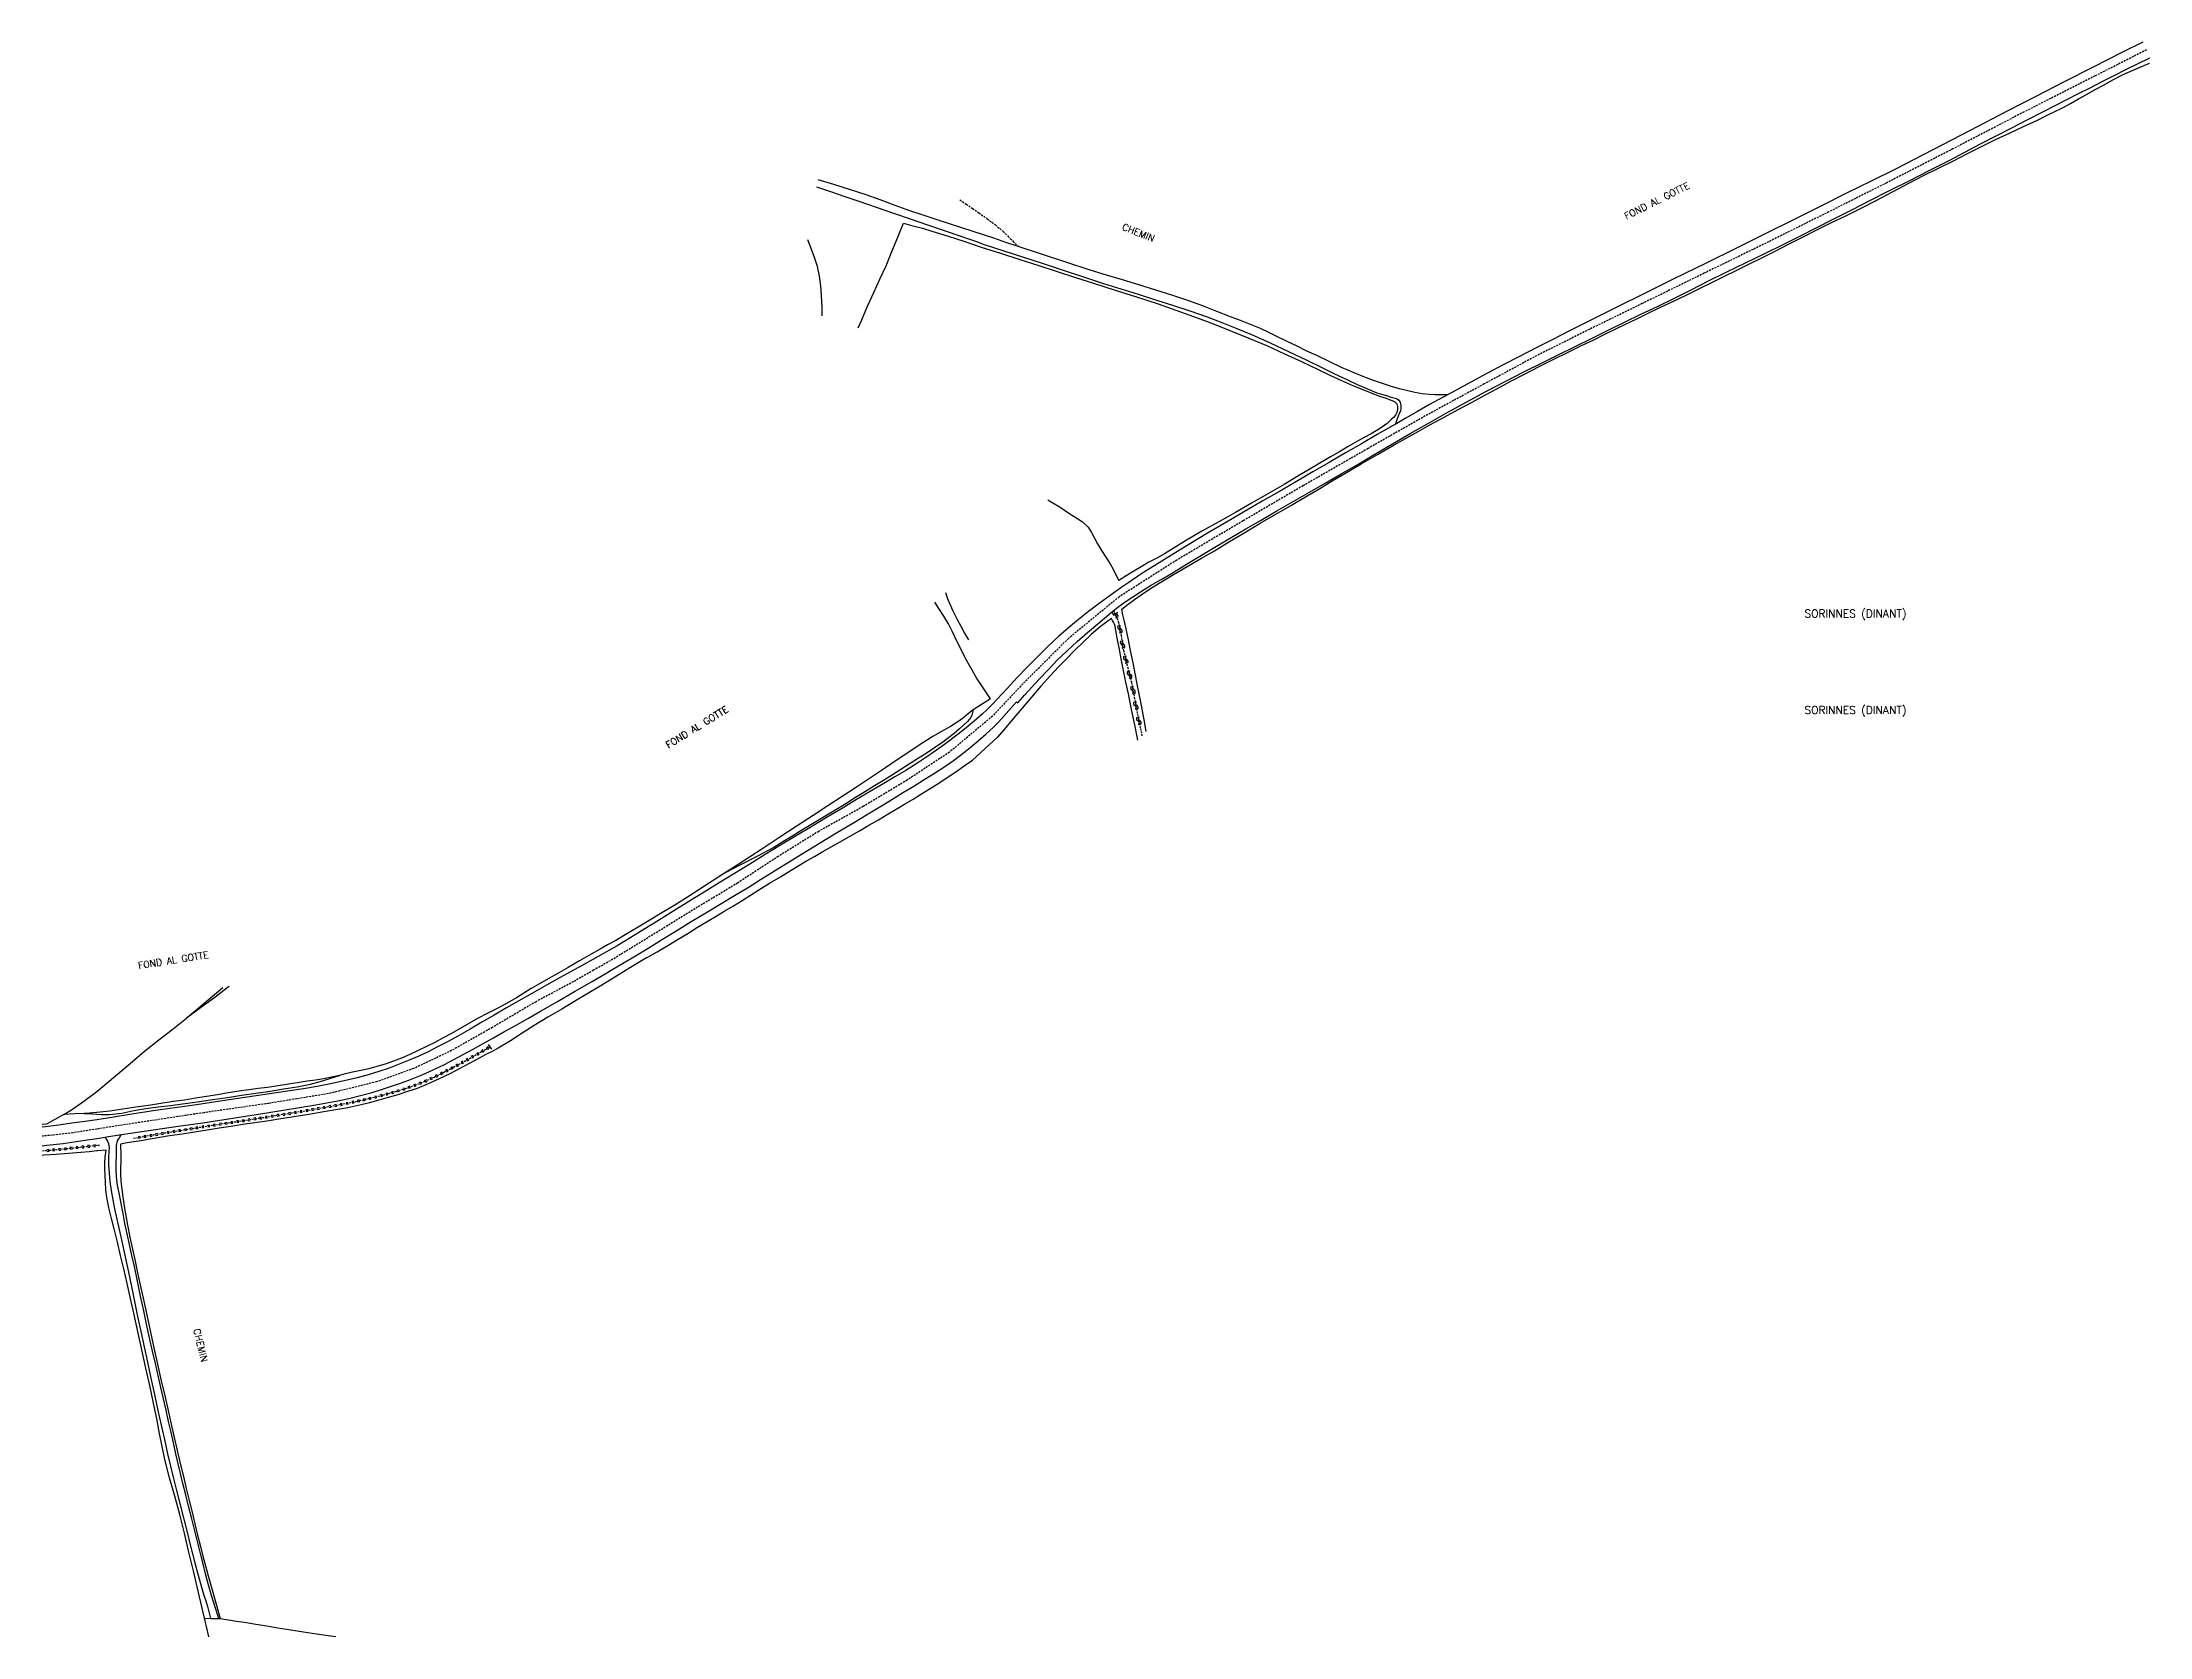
# Model space of a CAD drawing. Header units: millimetres. Extents: x 193000 to 194000, y 106000 to 107001.
# Drawn here: x 193000 to 193540, y 106000 to 106409 of the extents above; entities that cross this region are included whole.
import ezdxf
from ezdxf.enums import TextEntityAlignment as Align

# ---------------------------------------------------------------- set-up
doc = ezdxf.new("R2010")
doc.units = ezdxf.units.MM
doc.linetypes.add('DASHED', pattern=[0.75, 0.5, -0.25])
doc.layers.get('0').update_dxf_attribs({"linetype": 'CONTINUOUS'})
for name, color, linetype in [('W0001', 6, 'DASHED'), ('W0008', 7, 'CONTINUOUS'), ('W0070', 7, 'DASHED'), ('W0071', 7, 'CONTINUOUS'), ('W0120', 7, 'CONTINUOUS'), ('W0211', 2, 'CONTINUOUS'), ('W0214', 2, 'CONTINUOUS'), ('W0220', 5, 'DASHED'), ('W0330', 7, 'CONTINUOUS'), ('W0501', 5, 'DASHED'), ('W0980', 7, 'CONTINUOUS'), ('W0989', 7, 'CONTINUOUS')]:
    doc.layers.add(name, color=color, linetype=linetype)
doc.styles.get("Standard").update_dxf_attribs({"font": 'romans.shx', "width": 0.85})

# ---------------------------------------------------------------- blocks, each defined once
blk = doc.blocks.new('t220o')
at = {"color": 0, "linetype": 'Continuous'}
for p, q in [((-0.25, 0.25), (0.25, 0.25)), ((-0.25, -0.25), (0.25, -0.25))]:
    blk.add_line(p, q, dxfattribs=at)
blk = doc.blocks.new('t500o')
at = {"color": 0, "linetype": 'Continuous'}
for centre, start, end in [((-0.5, 0.625), 216.8699, 323.1301), ((0.5, -0.125), 36.8699, 143.1301), ((0.5, -0.625), 36.8699, 143.1301), ((-0.5, 0.125), 216.8699, 323.1301)]:
    blk.add_arc(centre, 0.625, start, end, dxfattribs=at)

msp = doc.modelspace()

# ---------------------------------------------------------------- linework, layer by layer
at = {"layer": 'W0001'}
for points in [[(193539.51, 106407.1), (193526.34, 106400.41), (193508.14, 106391.19), (193489.91, 106381.7), (193472.93, 106373.01), (193458.11, 106365.57), (193442.02, 106357.56), (193426.11, 106349.81), (193410.25, 106342.03), (193396.68, 106335.41), (193383.17, 106328.66), (193369.73, 106321.41), (193355.93, 106313.93), (193339.96, 106304.86), (193323.28, 106295.29), (193307.89, 106286.27), (193290.92, 106276.23), (193276.14, 106266.81), (193263.14, 106256.13), (193251.98, 106245.02), (193243.65, 106236.2), (193232.64, 106226.96), (193221.82, 106219.81), (193210.5, 106213), (193199.1, 106206.63), (193188.74, 106200.21), (193178.29, 106193.36), (193167.4, 106186.79), (193156.57, 106180.11), (193146.32, 106173.83), (193141.36, 106171)], [(193141.36, 106171), (193136.2, 106168.06), (193126.62, 106162.94), (193115.45, 106156.35), (193104.96, 106150.4), (193095.21, 106145.78), (193085.76, 106142.39), (193073.4, 106139.35), (193058.05, 106136.85), (193041.42, 106134.46), (193024.31, 106131.87), (193014, 106130.26)], [(193014, 106130.26), (193007.83, 106129.3), (193000, 106128.42)]]:
    msp.add_lwpolyline(points, dxfattribs=at)
at = {"layer": 'W0008'}
for points in [[(193538.62, 106409.1), (193538.62, 106409.1), (193533.41, 106406.49), (193525.73, 106402.61), (193518.42, 106398.88), (193511.12, 106395.12), (193503.83, 106391.36), (193494.29, 106386.4), (193484.76, 106381.43), (193475.19, 106376.54), (193468.92, 106373.41), (193462.64, 106370.32), (193456.36, 106367.22), (193449.05, 106363.55), (193441.74, 106359.88), (193434.42, 106356.23), (193426.49, 106352.32), (193418.55, 106348.42), (193410.62, 106344.51), (193404.28, 106341.35), (193397.95, 106338.17), (193391.62, 106335)], [(193245.23, 106234.64), (193249.8, 106239.85), (193250.14, 106239.62), (193251.97, 106241.66), (193253.79, 106243.69), (193255.64, 106245.7), (193257.98, 106248.17), (193260.36, 106250.61), (193262.8, 106252.98), (193265.36, 106255.35), (193267.98, 106257.65), (193270.64, 106259.91), (193272.35, 106261.33), (193274.07, 106262.74), (193275.83, 106264.11), (193277.71, 106265.49), (193279.64, 106266.82), (193281.58, 106268.11), (193284.21, 106269.73), (193286.89, 106271.27), (193289.55, 106272.82), (193293.41, 106275.15), (193297.27, 106277.49), (193301.13, 106279.82), (193304.88, 106282.03), (193308.64, 106284.23), (193312.4, 106286.42), (193316.56, 106288.83), (193320.73, 106291.24), (193324.9, 106293.65), (193328.99, 106296), (193333.08, 106298.34), (193337.17, 106300.69), (193341.7, 106303.38), (193346.22, 106306.07), (193350.77, 106308.73), (193355.58, 106311.47), (193360.4, 106314.17), (193365.25, 106316.83), (193370.17, 106319.46), (193375.11, 106322.04), (193380.08, 106324.58), (193384.39, 106326.74), (193388.72, 106328.87), (193393.05, 106331), (193397.27, 106333.1), (193401.5, 106335.2), (193405.73, 106337.28), (193409.92, 106339.31), (193414.12, 106341.32), (193418.31, 106343.35), (193422.79, 106345.58), (193427.25, 106347.83), (193431.73, 106350.06), (193436.68, 106352.47), (193441.64, 106354.86), (193446.59, 106357.28), (193450.8, 106359.39), (193455, 106361.53), (193459.2, 106363.67), (193463.97, 106366.1), (193468.73, 106368.52), (193473.49, 106370.94), (193478.65, 106373.55), (193483.82, 106376.15), (193488.96, 106378.77), (193492.98, 106380.86), (193497, 106382.97), (193501.02, 106385.07), (193505.04, 106387.15), (193509.07, 106389.21), (193513.1, 106391.27), (193516.11, 106392.81), (193519.12, 106394.34), (193522.13, 106395.88), (193525.22, 106397.47), (193528.3, 106399.06), (193531.39, 106400.64), (193534.2, 106402.06), (193537.02, 106403.46), (193540.39, 106405.1), (193540.39, 106405.1), (193540.39, 106405.1)], [(193391.62, 106335), (193387.32, 106332.84), (193383.02, 106330.68), (193378.74, 106328.49), (193374.57, 106326.29), (193370.41, 106324.06), (193366.26, 106321.83), (193362.73, 106319.94), (193360.29, 106318.62), (193359.21, 106318.05), (193355.71, 106316.12), (193352.59, 106314.35), (193349.48, 106312.55), (193346.86, 106311.03), (193346.37, 106310.75), (193342.3, 106308.41), (193338.24, 106306.07), (193334.17, 106303.72), (193329.97, 106301.29), (193325.77, 106298.85), (193321.58, 106296.4), (193317.21, 106293.85), (193312.84, 106291.3), (193308.48, 106288.75)], [(193308.48, 106288.75), (193303.65, 106285.92), (193298.82, 106283.09), (193294.01, 106280.22), (193290.2, 106277.9), (193286.4, 106275.56), (193282.64, 106273.17), (193280.61, 106271.85), (193278.59, 106270.51), (193276.59, 106269.15), (193273.79, 106267.16), (193271.03, 106265.12), (193268.31, 106263.02), (193265.72, 106260.96), (193263.17, 106258.86), (193260.68, 106256.69), (193257.93, 106254.14), (193255.26, 106251.51), (193252.62, 106248.84), (193250, 106246.09), (193247.42, 106243.3), (193244.83, 106240.51)], [(193244.83, 106240.51), (193243.57, 106239.22), (193242.3, 106237.93), (193241, 106236.67), (193239, 106234.91), (193236.93, 106233.22), (193234.83, 106231.57), (193231.38, 106228.96), (193227.85, 106226.46), (193224.26, 106224.05), (193221.46, 106222.29), (193218.62, 106220.59), (193215.77, 106218.9), (193212.3, 106216.82), (193208.81, 106214.77), (193205.33, 106212.71), (193201.31, 106210.31), (193197.3, 106207.91), (193193.3, 106205.5), (193189.34, 106203.09), (193185.39, 106200.67), (193181.45, 106198.25), (193177.53, 106195.84), (193173.62, 106193.43), (193169.7, 106191.02), (193165.82, 106188.62), (193161.94, 106186.21), (193158.05, 106183.81), (193154.51, 106181.62), (193150.97, 106179.44), (193147.4, 106177.29), (193142.57, 106174.53), (193137.7, 106171.84), (193136.2, 106171)], [(193145.89, 106171), (193147.8, 106172.12), (193151.26, 106174.18), (193153.86, 106175.77), (193156.45, 106177.36), (193159.04, 106178.96), (193162.74, 106181.22), (193166.44, 106183.47), (193170.15, 106185.72), (193173.85, 106187.96), (193177.55, 106190.2), (193181.24, 106192.44), (193184.17, 106194.26), (193187.09, 106196.09), (193190.02, 106197.91), (193194.65, 106200.75), (193199.28, 106203.58), (193203.93, 106206.4), (193207.83, 106208.76), (193211.74, 106211.12), (193215.65, 106213.47), (193218.25, 106215.07), (193220.86, 106216.67), (193223.46, 106218.27), (193226.13, 106219.9), (193228.79, 106221.55), (193231.4, 106223.27), (193233.62, 106224.84), (193235.79, 106226.47), (193237.92, 106228.16), (193239.95, 106229.83), (193241.94, 106231.56), (193243.88, 106233.34), (193244.33, 106233.77), (193244.78, 106234.21), (193245.23, 106234.64)], [(193136.2, 106171), (193132.84, 106169.14), (193129.3, 106167.16), (193125.76, 106165.17), (193122.23, 106163.17), (193119.07, 106161.34), (193115.92, 106159.49), (193112.76, 106157.65), (193109.78, 106155.93), (193106.79, 106154.22), (193103.77, 106152.57), (193101.39, 106151.32), (193098.99, 106150.12), (193096.57, 106148.98), (193094.07, 106147.9), (193091.54, 106146.88), (193088.98, 106145.93), (193086.28, 106145.03), (193083.55, 106144.21), (193080.8, 106143.45), (193077.4, 106142.6), (193073.97, 106141.84), (193070.53, 106141.16), (193067.04, 106140.58), (193063.53, 106140.09), (193060.02, 106139.6)], [(193070.13, 106136.47), (193072.98, 106136.99), (193075.84, 106137.52), (193078.67, 106138.12), (193081.64, 106138.86), (193084.59, 106139.68), (193087.51, 106140.57), (193089.85, 106141.33), (193092.17, 106142.14), (193094.47, 106143), (193097.39, 106144.2), (193100.28, 106145.5), (193103.13, 106146.86), (193105.56, 106148.1), (193107.96, 106149.39), (193110.35, 106150.7), (193113.03, 106152.18), (193115.7, 106153.67), (193118.37, 106155.17), (193121.52, 106156.94), (193124.67, 106158.71), (193127.81, 106160.49), (193132.17, 106162.99), (193136.51, 106165.52), (193140.86, 106168.05), (193144.33, 106170.08), (193145.89, 106171)], [(193060.02, 106139.6), (193054.85, 106138.8), (193049.68, 106138), (193044.51, 106137.22), (193039.57, 106136.52), (193034.62, 106135.83), (193029.68, 106135.12), (193023.47, 106134.15), (193017.26, 106133.15), (193014, 106132.66)], [(193014, 106127.87), (193016.12, 106128.2), (193016.49, 106128.26), (193020.37, 106128.87), (193022.05, 106129.13), (193028.44, 106130.06), (193034.83, 106130.97), (193041.22, 106131.9), (193046.68, 106132.73), (193052.14, 106133.57), (193057.6, 106134.43), (193061.78, 106135.1), (193065.95, 106135.78), (193070.13, 106136.47)], [(193014, 106132.66), (193011.05, 106132.21), (193007.65, 106131.74), (193004.25, 106131.29), (193000.85, 106130.87), (193000, 106130.77)], [(193000, 106125.98), (193001.2, 106126.1), (193005.36, 106126.59), (193010.93, 106127.38), (193014, 106127.87)]]:
    msp.add_lwpolyline(points, dxfattribs=at)
at = {"layer": 'W0070'}
msp.add_lwpolyline([(193235.3, 106368.67), (193236.93, 106367.56), (193238.56, 106366.45), (193240.18, 106365.31), (193242.3, 106363.78), (193244.39, 106362.21), (193246.39, 106360.53), (193247.7, 106359.27), (193248.98, 106357.97), (193250.25, 106356.67)], dxfattribs=at)
at = {"layer": 'W0071'}
for points in [[(193198.52, 106372.01), (193202.16, 106370.77), (193205.79, 106369.53), (193209.42, 106368.29), (193213.87, 106366.77), (193218.32, 106365.25), (193222.77, 106363.72), (193227.03, 106362.25), (193231.29, 106360.78), (193235.55, 106359.3), (193237.54, 106358.61), (193239.53, 106357.91), (193241.52, 106357.21)], [(193241.39, 106359.67), (193238.47, 106360.6), (193235.55, 106361.53), (193232.63, 106362.47), (193229.25, 106363.57), (193225.87, 106364.69), (193222.5, 106365.83), (193218.67, 106367.21), (193214.86, 106368.62), (193211.03, 106369.99), (193207.03, 106371.29), (193203.01, 106372.54), (193198.99, 106373.79)], [(193360.29, 106318.62), (193358.73, 106318.62), (193357.18, 106318.62), (193355.63, 106318.69), (193353.78, 106318.91), (193351.94, 106319.24), (193350.11, 106319.63), (193348.04, 106320.15), (193345.98, 106320.75), (193343.93, 106321.4), (193341.38, 106322.27), (193338.85, 106323.22), (193336.35, 106324.22), (193333.13, 106325.63), (193329.96, 106327.15), (193326.79, 106328.67), (193324.26, 106329.86), (193321.74, 106331.06), (193319.22, 106332.27), (193316.93, 106333.4), (193314.66, 106334.54), (193312.35, 106335.62), (193309.81, 106336.68), (193307.23, 106337.68), (193304.65, 106338.66), (193301.2, 106340.03), (193297.73, 106341.38), (193294.25, 106342.66), (193289.9, 106344.12), (193285.52, 106345.49), (193281.14, 106346.84), (193277.01, 106348.1), (193272.87, 106349.34), (193268.74, 106350.61), (193262.47, 106352.61), (193256.22, 106354.67), (193249.98, 106356.76), (193247.11, 106357.73), (193244.25, 106358.7), (193241.39, 106359.67)], [(193241.52, 106357.21), (193246.56, 106355.58), (193251.6, 106353.95), (193256.64, 106352.31), (193261.8, 106350.61), (193266.96, 106348.9), (193272.12, 106347.21), (193276.55, 106345.82), (193280.98, 106344.43), (193285.41, 106343.03), (193289.84, 106341.59), (193294.27, 106340.13), (193298.66, 106338.59), (193302.49, 106337.16), (193306.29, 106335.66), (193310.06, 106334.1), (193314.83, 106331.98), (193319.56, 106329.76), (193324.27, 106327.5), (193327.74, 106325.8), (193331.2, 106324.1), (193334.69, 106322.43), (193337.17, 106321.31), (193339.66, 106320.22), (193342.16, 106319.12), (193343.4, 106318.76), (193344.64, 106318.41), (193345.88, 106318.02), (193346.55, 106317.84), (193347.22, 106317.66), (193347.75, 106317.35), (193348.14, 106316.72), (193348.33, 106315.91), (193348.37, 106315.11), (193348.23, 106314.45), (193347.96, 106313.79), (193347.69, 106313.14), (193347.42, 106312.43), (193347.14, 106311.73), (193346.86, 106311.03)], [(193016.12, 106128.2), (193016.45, 106127.67), (193016.77, 106127.14), (193017.02, 106126.59), (193017.17, 106125.49), (193017.08, 106124.33), (193017, 106123.16), (193017.05, 106121.05), (193017.14, 106118.95), (193017.33, 106116.85), (193017.66, 106114.49), (193018.09, 106112.14), (193018.56, 106109.8), (193019.13, 106107.15), (193019.75, 106104.51), (193020.36, 106101.86), (193021.06, 106098.7), (193021.74, 106095.53), (193022.42, 106092.37), (193023.1, 106088.99), (193023.77, 106085.6), (193024.45, 106082.22), (193025.29, 106078.31), (193026.16, 106074.41), (193027.01, 106070.5), (193027.9, 106066.35), (193028.78, 106062.2), (193029.67, 106058.05), (193030.49, 106054.35), (193031.33, 106050.65), (193032.18, 106046.96), (193032.92, 106043.81), (193033.68, 106040.66), (193034.45, 106037.52), (193035.37, 106033.86), (193036.32, 106030.2), (193037.25, 106026.54), (193037.9, 106023.91), (193038.55, 106021.27), (193039.2, 106018.63), (193039.81, 106016.46), (193040.42, 106014.29), (193041.05, 106012.13), (193041.49, 106010.68), (193041.93, 106009.23), (193042.36, 106007.77), (193042.62, 106006.77), (193042.88, 106005.76), (193043.13, 106004.75)], [(193045.26, 106004.69), (193044.35, 106007.66), (193043.43, 106010.63), (193042.57, 106013.62), (193041.9, 106016.19), (193041.27, 106018.77), (193040.63, 106021.35), (193039.86, 106024.43), (193039.08, 106027.52), (193038.3, 106030.6), (193037.55, 106033.51), (193036.81, 106036.42), (193036.08, 106039.34), (193035.47, 106041.88), (193034.88, 106044.43), (193034.29, 106046.98), (193033.67, 106049.74), (193033.05, 106052.51), (193032.43, 106055.28), (193031.78, 106058.16), (193031.12, 106061.05), (193030.46, 106063.93), (193029.74, 106067.05), (193029.02, 106070.16), (193028.31, 106073.27), (193027.54, 106076.73), (193026.79, 106080.18), (193026.04, 106083.64), (193025.24, 106087.43), (193024.45, 106091.23), (193023.64, 106095.02), (193023.01, 106097.82), (193022.37, 106100.62), (193021.76, 106103.43), (193021.24, 106106.02), (193020.74, 106108.61), (193020.26, 106111.21), (193019.8, 106113.51), (193019.36, 106115.82), (193019.06, 106118.14), (193018.98, 106119.88), (193018.99, 106121.63), (193019.05, 106123.38), (193019.03, 106124.7), (193019.04, 106126.01), (193019.32, 106127.23), (193019.62, 106127.79), (193019.99, 106128.33), (193020.37, 106128.87)]]:
    msp.add_lwpolyline(points, dxfattribs=at)
at = {"layer": 'W0120'}
for points in [[(193274.56, 106262.13), (193275.03, 106262.43), (193275.8, 106262.9)], [(193114.38, 106152), (193115.25, 106150.72)]]:
    msp.add_lwpolyline(points, dxfattribs=at)
at = {"layer": 'W0211'}
for points in [[(193231.59, 106267.92), (193231.67, 106267.63), (193232.25, 106266.13), (193232.54, 106265.38), (193233.52, 106263.17), (193234.58, 106260.99), (193235.51, 106259.24), (193236.49, 106257.52), (193237.48, 106255.79)], [(193238.7, 106237.81), (193237.49, 106236.84), (193236.29, 106235.87), (193235.05, 106234.94), (193232.87, 106233.53), (193230.61, 106232.25), (193228.36, 106230.93), (193225.39, 106229.05), (193222.45, 106227.12), (193219.51, 106225.18), (193215.95, 106222.79), (193212.39, 106220.39), (193208.83, 106218), (193205.13, 106215.57), (193201.42, 106213.15), (193197.71, 106210.74), (193193.31, 106207.86), (193188.92, 106204.98), (193184.53, 106202.11), (193181.35, 106200.05), (193178.16, 106197.99), (193174.98, 106195.94)], [(193154.92, 106174.17), (193157.65, 106175.75), (193160.38, 106177.34), (193163.09, 106178.95), (193165.58, 106180.47), (193168.05, 106182.02), (193170.53, 106183.55), (193172.77, 106184.89), (193175.03, 106186.21), (193177.27, 106187.56), (193179.44, 106188.91), (193181.59, 106190.29), (193183.75, 106191.65), (193186.52, 106193.33), (193189.3, 106194.99), (193192.08, 106196.65), (193194.04, 106197.84), (193196.01, 106199.04), (193197.99, 106200.21), (193200.14, 106201.44), (193202.31, 106202.64), (193204.47, 106203.85), (193207.02, 106205.32), (193209.57, 106206.81), (193212.11, 106208.3), (193214.4, 106209.63), (193216.68, 106210.97), (193218.96, 106212.32), (193221.13, 106213.62), (193223.3, 106214.93), (193225.46, 106216.25), (193227.67, 106217.63), (193229.88, 106219.02), (193232.07, 106220.45), (193234.23, 106221.91), (193236.37, 106223.41), (193238.51, 106224.91)], [(193014, 106134.08), (193015.12, 106134.02), (193017.3, 106134.01), (193020.41, 106134.38), (193023.5, 106134.99), (193026.6, 106135.57), (193029.73, 106135.98), (193032.87, 106136.35), (193036.01, 106136.74), (193039.83, 106137.27), (193043.66, 106137.84), (193047.48, 106138.4), (193051.15, 106138.94), (193054.81, 106139.47), (193058.48, 106140.03), (193061.92, 106140.56), (193065.37, 106141.11), (193068.77, 106141.81), (193071.27, 106142.5), (193073.75, 106143.26), (193076.22, 106144.03)], [(193010.76, 106134.27), (193012.94, 106134.14), (193014, 106134.08)]]:
    msp.add_lwpolyline(points, dxfattribs=at)
at = {"layer": 'W0214'}
msp.add_lwpolyline([(193238.7, 106237.81), (193238.51, 106237.15), (193238.32, 106236.48), (193238.07, 106235.86), (193237.27, 106234.78), (193236.24, 106233.84), (193235.18, 106232.94), (193233.8, 106231.74), (193232.37, 106230.61), (193230.91, 106229.51), (193228.8, 106228.04), (193226.64, 106226.63), (193224.46, 106225.24), (193222.32, 106223.85), (193220.17, 106222.48), (193218.02, 106221.12), (193215.71, 106219.71), (193213.4, 106218.3), (193211.09, 106216.89), (193208.55, 106215.31), (193206.03, 106213.73), (193203.49, 106212.16), (193200.52, 106210.34), (193197.54, 106208.54), (193194.56, 106206.74), (193192.24, 106205.33), (193189.92, 106203.91), (193187.57, 106202.53), (193183.41, 106200.26), (193179.2, 106198.1), (193174.98, 106195.94)], dxfattribs=at)
at = {"layer": 'W0220'}
for points in [[(193023.45, 106127.93), (193026.05, 106128.37), (193028.64, 106128.82), (193031.24, 106129.26), (193035.39, 106129.94), (193039.54, 106130.6), (193043.69, 106131.24), (193047.67, 106131.86), (193051.65, 106132.46), (193055.63, 106133.08), (193059.8, 106133.74), (193063.96, 106134.4), (193068.12, 106135.1), (193072.29, 106135.81), (193076.44, 106136.55), (193080.58, 106137.38), (193083.98, 106138.15), (193087.36, 106138.98), (193090.71, 106139.93), (193093.16, 106140.7), (193095.59, 106141.54), (193097.99, 106142.47), (193100.52, 106143.62), (193102.99, 106144.88), (193105.46, 106146.17), (193107.52, 106147.26), (193109.56, 106148.38), (193111.6, 106149.53), (193112.66, 106150.15), (193113.72, 106150.77), (193114.78, 106151.4)], [(193014, 106126.01), (193011.77, 106125.77), (193008.88, 106125.45), (193005.97, 106125.15), (193002.04, 106124.78), (193000, 106124.6)], [(193014.67, 106126.09), (193014, 106126.01)]]:
    msp.add_lwpolyline(points, dxfattribs=at)
at = {"layer": 'W0330'}
for points in [[(193283.1, 106232.23), (193282.54, 106235.23), (193281.59, 106240.3), (193280.96, 106243.5), (193280.33, 106246.69), (193279.7, 106249.87), (193279.06, 106253.04), (193278.41, 106256.21), (193277.74, 106259.37), (193277.42, 106260.79), (193277.11, 106262.21), (193276.79, 106263.62), (193278.43, 106264.88), (193280.07, 106266.13), (193281.74, 106267.35), (193284.45, 106269.15), (193287.23, 106270.85), (193290.03, 106272.53), (193293.53, 106274.59), (193297.05, 106276.6), (193300.56, 106278.63), (193304.46, 106280.96), (193308.35, 106283.32), (193312.25, 106285.66), (193316.29, 106288.01), (193320.33, 106290.35), (193324.37, 106292.71), (193327.57, 106294.61), (193330.76, 106296.53), (193333.96, 106298.43), (193338.18, 106300.9), (193342.41, 106303.34), (193346.65, 106305.77), (193349.7, 106307.51), (193352.76, 106309.24), (193355.83, 106310.95), (193359.44, 106312.9), (193363.06, 106314.82), (193366.68, 106316.76), (193369.91, 106318.51), (193373.14, 106320.28), (193376.38, 106322.02), (193380.1, 106323.96), (193383.83, 106325.86), (193387.58, 106327.74), (193391.05, 106329.45), (193394.53, 106331.15), (193398.01, 106332.85), (193400.67, 106334.15), (193403.33, 106335.45), (193405.99, 106336.75), (193408.86, 106338.15), (193411.74, 106339.55), (193414.62, 106340.95), (193418.06, 106342.59), (193421.49, 106344.21), (193424.92, 106345.86), (193428.12, 106347.43), (193431.31, 106349.02), (193434.51, 106350.61), (193437.78, 106352.24), (193441.06, 106353.87), (193444.34, 106355.51), (193447.94, 106357.34), (193451.53, 106359.19), (193455.14, 106361.02), (193458.77, 106362.79), (193462.42, 106364.55), (193466.05, 106366.34), (193470.24, 106368.51), (193474.41, 106370.73), (193478.6, 106372.92), (193482.39, 106374.85), (193486.2, 106376.76), (193490.01, 106378.67), (193493.61, 106380.49), (193497.22, 106382.3), (193500.85, 106384.08), (193504.41, 106385.77), (193507.99, 106387.44), (193511.56, 106389.12), (193513.71, 106390.15), (193515.86, 106391.18), (193517.99, 106392.26), (193520.05, 106393.38), (193522.1, 106394.55), (193524.14, 106395.7), (193526.4, 106396.94), (193528.66, 106398.17), (193530.93, 106399.39), (193533.72, 106400.91), (193540.32, 106403.73), (193540.32, 106403.73), (193540.32, 106403.73), (193540.32, 106403.73)], [(193209.25, 106335.77), (193210.14, 106337.88), (193211.65, 106341.4), (193213.21, 106344.85), (193214.8, 106348.29), (193216.36, 106351.74), (193217.89, 106355.38), (193219.38, 106359.03), (193220.87, 106362.69), (193223.27, 106362.01), (193225.67, 106361.33), (193228.07, 106360.63), (193232.31, 106359.3), (193236.53, 106357.91), (193240.75, 106356.52)], [(193199.99, 106338.86), (193199.99, 106340.99), (193199.83, 106344.02), (193199.61, 106346.56), (193199.28, 106349.09), (193198.77, 106351.57), (193198.05, 106353.87), (193197.17, 106356.14), (193196.29, 106358.4)], [(193240.75, 106356.52), (193245.69, 106354.95), (193250.63, 106353.37), (193255.57, 106351.78), (193260.23, 106350.27), (193264.9, 106348.75), (193269.56, 106347.24), (193275.09, 106345.49), (193280.61, 106343.76), (193286.12, 106341.95), (193290.65, 106340.37), (193295.17, 106338.74), (193299.67, 106337.05), (193304.53, 106335.16), (193309.36, 106333.19), (193314.16, 106331.15), (193318.52, 106329.17), (193322.85, 106327.13), (193327.18, 106325.09), (193330.18, 106323.69), (193333.18, 106322.3), (193336.18, 106320.91), (193342.85, 106318.26), (193343.71, 106318.01), (193344.56, 106317.76), (193345.39, 106317.45), (193346.12, 106317.15), (193346.83, 106316.8), (193347.33, 106316.33), (193347.52, 106315.65), (193347.5, 106314.85), (193347.33, 106314.1), (193346.97, 106313.44), (193346.45, 106312.84), (193345.89, 106312.27), (193344.84, 106311.3), (193343.68, 106310.44), (193342.48, 106309.63), (193340.76, 106308.6), (193338.98, 106307.67), (193337.2, 106306.72), (193334.89, 106305.39), (193332.6, 106304.03), (193330.31, 106302.67), (193326.34, 106300.32), (193322.37, 106297.98), (193318.4, 106295.64), (193314.25, 106293.23), (193310.1, 106290.82), (193305.95, 106288.43), (193301.66, 106286.02), (193297.37, 106283.62), (193293.11, 106281.15), (193291.33, 106280.06), (193289.55, 106278.96), (193287.75, 106277.87), (193285.76, 106276.75), (193283.76, 106275.65), (193281.77, 106274.52), (193279.86, 106273.36), (193277.96, 106272.18), (193276.06, 106270.99)], [(193257.81, 106291.69), (193258.67, 106291.21), (193260.99, 106289.76), (193263.27, 106288.23), (193265, 106287.13), (193266.71, 106286), (193268.19, 106284.65), (193269.08, 106283.33), (193269.81, 106281.87), (193270.57, 106280.43), (193271.64, 106278.71), (193272.75, 106277.01), (193273.8, 106275.28), (193274.57, 106273.86), (193275.32, 106272.43), (193276.06, 106270.99)], [(193243.16, 106240.62), (193241.95, 106242.41), (193240.73, 106244.2), (193239.57, 106246.02), (193238.08, 106248.56), (193236.69, 106251.15), (193235.34, 106253.77), (193234.36, 106255.79), (193233.4, 106257.84), (193232.39, 106259.84), (193231.19, 106261.85), (193229.93, 106263.83), (193228.91, 106265.45)], [(193280.93, 106230.01), (193280.13, 106233.95), (193279.3, 106237.92), (193278.49, 106241.89), (193277.88, 106244.91), (193277.27, 106247.92), (193276.67, 106250.93), (193276.2, 106253.33), (193275.74, 106255.73), (193275.27, 106258.13), (193275.17, 106258.69), (193275.07, 106259.24), (193274.92, 106259.77), (193274.69, 106260.28), (193274.42, 106260.77), (193274.14, 106261.26), (193273.22, 106260.59), (193272.3, 106259.91), (193271.39, 106259.22), (193269.08, 106257.25), (193266.88, 106255.16), (193264.71, 106253.02), (193262.61, 106250.93), (193260.55, 106248.81), (193258.53, 106246.65), (193256.06, 106243.88), (193253.64, 106241.07), (193251.25, 106238.24), (193249.15, 106235.76), (193247.06, 106233.26), (193244.98, 106230.77)], [(193243.16, 106240.62), (193238.7, 106237.81)], [(193244.98, 106230.77), (193238.51, 106224.91)], [(193174.98, 106195.94), (193171.81, 106193.85), (193168.64, 106191.77), (193165.44, 106189.72), (193162.18, 106187.7), (193158.9, 106185.72), (193155.61, 106183.75), (193152.77, 106182.04), (193149.93, 106180.33), (193147.07, 106178.66), (193144.97, 106177.49), (193142.86, 106176.34), (193140.77, 106175.17), (193137.81, 106173.46), (193134.87, 106171.72), (193133.63, 106171)], [(193133.63, 106171), (193131.91, 106170), (193129.73, 106168.77), (193127.54, 106167.55), (193125.37, 106166.3), (193123.47, 106165.14), (193121.58, 106163.95), (193119.67, 106162.81), (193117.01, 106161.37), (193114.3, 106160.01), (193111.61, 106158.61), (193109.4, 106157.35), (193107.2, 106156.06), (193104.98, 106154.8), (193102.84, 106153.64), (193100.69, 106152.5), (193098.52, 106151.41), (193096.42, 106150.38), (193094.3, 106149.38), (193092.14, 106148.46), (193090.07, 106147.67), (193087.96, 106146.95), (193085.83, 106146.3), (193083.76, 106145.76), (193081.67, 106145.29), (193079.58, 106144.82), (193077.11, 106144.24), (193076.22, 106144.03), (193074.64, 106143.67), (193072.15, 106143.16), (193070.07, 106142.83), (193067.97, 106142.54), (193065.88, 106142.25), (193063.18, 106141.82), (193060.49, 106141.38), (193057.8, 106140.96), (193055.38, 106140.63), (193052.95, 106140.33), (193050.54, 106139.99), (193047.73, 106139.54), (193044.94, 106139.05), (193042.14, 106138.58), (193039.3, 106138.15), (193036.46, 106137.72), (193033.62, 106137.3), (193030.42, 106136.82), (193027.23, 106136.35), (193024.03, 106135.88), (193020.68, 106135.38), (193017.32, 106134.89), (193014, 106134.5)], [(193149.75, 106171), (193149.09, 106170.59), (193146.17, 106168.81), (193143.04, 106166.91), (193139.9, 106165.03), (193136.76, 106163.14), (193133.23, 106161.03), (193129.69, 106158.93), (193126.17, 106156.8), (193123.1, 106154.86), (193120.04, 106152.9), (193116.92, 106151.04), (193115.36, 106150.19), (193113.79, 106149.37), (193112.21, 106148.55), (193109.65, 106147.17), (193107.08, 106145.79), (193104.49, 106144.46), (193101.75, 106143.14), (193098.97, 106141.87), (193096.15, 106140.71), (193093.7, 106139.86), (193091.22, 106139.08), (193088.73, 106138.34), (193086.32, 106137.64), (193083.9, 106136.97), (193081.46, 106136.36), (193078.4, 106135.73), (193075.31, 106135.18), (193072.22, 106134.66), (193068.38, 106134.01), (193064.53, 106133.4), (193060.68, 106132.79), (193057.6, 106132.32), (193054.5, 106131.86), (193051.41, 106131.4), (193048.39, 106130.93), (193045.36, 106130.46), (193042.34, 106129.99), (193039.1, 106129.49), (193035.86, 106129), (193032.63, 106128.5), (193030.17, 106128.1), (193027.72, 106127.69), (193025.26, 106127.28), (193023.53, 106126.99), (193021.8, 106126.7), (193020.07, 106126.4)], [(193154.92, 106174.17), (193152, 106172.38), (193149.75, 106171)], [(193014, 106139.94), (193015.07, 106140.78), (193018.84, 106143.9), (193022.53, 106147.12), (193026.27, 106150.29), (193029.9, 106153.17), (193033.56, 106156), (193037.03, 106158.74), (193037.2, 106158.87), (193042.09, 106162.95), (193046.32, 106166.6)], [(193047.99, 106166.85), (193047.81, 106166.71), (193044.25, 106164.01), (193040.64, 106161.38), (193037.03, 106158.74)], [(193001.17, 106131.6), (193003.32, 106132.78), (193005.46, 106133.96), (193005.54, 106134.01), (193007.55, 106135.22), (193010.12, 106136.98), (193012.61, 106138.85), (193014, 106139.94)], [(193014, 106134.5), (193013.96, 106134.49), (193011.16, 106134.29), (193010.76, 106134.27), (193008.35, 106134.15), (193005.54, 106134.01)], [(193000, 106131.49), (193001.17, 106131.6)], [(193014, 106124.64), (193012.07, 106124.46), (193009.89, 106124.27), (193006.75, 106124.02), (193003.61, 106123.78), (193000.47, 106123.53), (193000, 106123.49)], [(193016.41, 106124.86), (193014.24, 106124.66), (193014, 106124.64)], [(193042.75, 106000), (193042.39, 106001.57), (193041.64, 106004.79), (193040.69, 106008.83), (193039.73, 106012.87), (193038.77, 106016.91), (193037.62, 106021.74), (193036.48, 106026.57), (193035.29, 106031.38), (193034, 106036.08), (193032.66, 106040.77), (193031.45, 106045.49), (193030.75, 106048.81), (193030.12, 106052.14), (193029.47, 106055.47), (193028.54, 106059.98), (193027.58, 106064.48), (193026.61, 106068.97), (193025.58, 106073.67), (193024.54, 106078.36), (193023.49, 106083.05), (193022.64, 106086.84), (193021.79, 106090.63), (193020.92, 106094.41), (193020.12, 106097.82), (193019.31, 106101.22), (193018.49, 106104.63), (193017.79, 106107.34), (193017.09, 106110.06), (193016.56, 106112.8), (193016.34, 106114.67), (193016.2, 106116.55), (193016.12, 106118.43), (193016.08, 106119.99), (193016.1, 106121.56), (193016.19, 106123.12), (193016.26, 106123.7), (193016.33, 106124.28), (193016.41, 106124.86)], [(193020.07, 106126.4), (193020.11, 106125.39), (193020.14, 106124.38), (193020.16, 106123.37), (193020.13, 106121.87), (193020.08, 106120.37), (193020.08, 106118.87), (193020.21, 106116.88), (193020.45, 106114.89), (193020.71, 106112.91), (193021.06, 106110.48), (193021.47, 106108.05), (193021.9, 106105.64), (193022.5, 106102.53), (193023.16, 106099.43), (193023.82, 106096.34), (193024.55, 106092.94), (193025.3, 106089.54), (193026.05, 106086.15), (193026.91, 106082.16), (193027.77, 106078.17), (193028.64, 106074.18), (193029.58, 106069.95), (193030.54, 106065.72), (193031.5, 106061.5), (193032.28, 106058.04), (193033.07, 106054.59), (193033.86, 106051.14), (193034.63, 106047.81), (193035.42, 106044.48), (193036.21, 106041.15), (193036.94, 106038.08), (193037.68, 106035.02), (193038.43, 106031.96), (193039.14, 106029.03), (193039.85, 106026.09), (193040.58, 106023.16), (193041.23, 106020.67), (193041.89, 106018.18), (193042.56, 106015.7), (193043.58, 106012.03), (193044.62, 106008.35), (193045.66, 106004.68), (193047.74, 106004.37), (193049.82, 106004.05), (193051.89, 106003.73), (193054.75, 106003.27), (193057.61, 106002.79), (193060.46, 106002.32), (193063.74, 106001.8), (193067.02, 106001.29), (193070.3, 106000.79), (193074.54, 106000.19), (193075.26, 106000.09)], [(193041.64, 106004.79), (193043.13, 106004.75), (193045.26, 106004.69), (193045.66, 106004.68)]]:
    msp.add_lwpolyline(points, dxfattribs=at)
at = {"layer": 'W0501'}
msp.add_lwpolyline([(193275.03, 106262.43), (193275.25, 106262.04), (193275.46, 106261.66), (193275.65, 106261.27), (193275.92, 106260.47), (193276.1, 106259.63), (193276.27, 106258.79), (193276.64, 106256.88), (193276.94, 106254.96), (193277.28, 106253.05), (193277.92, 106250.29), (193278.62, 106247.55), (193279.29, 106244.8), (193279.88, 106241.84), (193280.42, 106238.86), (193280.98, 106235.88), (193281.58, 106233.02), (193281.99, 106231.1)], dxfattribs=at)

# ---------------------------------------------------------------- block references
at = {"layer": 'W0220'}
for p, rotation in [((193111.67, 106149.57), 30.08554552704603), ((193112.97, 106150.33), 30.46082474926948), ((193114.26, 106151.09), 30.46082475054012), ((193101.09, 106143.91), 26.89676957810234), ((193102.43, 106144.59), 26.89676957810234), ((193103.76, 106145.28), 27.74415142552656), ((193105.09, 106145.98), 27.74415142552656), ((193106.42, 106146.68), 27.971339442644), ((193107.74, 106147.39), 28.70646522493826), ((193109.06, 106148.11), 28.70646522493826), ((193110.37, 106148.84), 29.40057449284497), ((193085.53, 106138.53), 13.79696409250543), ((193086.99, 106138.89), 13.79696409250543), ((193088.44, 106139.28), 15.7690460987789), ((193089.88, 106139.69), 15.7690460987789), ((193091.32, 106140.12), 17.5188582182992), ((193092.75, 106140.57), 17.5188582182992), ((193094.17, 106141.05), 19.00528246605723), ((193095.59, 106141.54), 19.00528246605723), ((193096.99, 106142.08), 21.25050550706601), ((193098.38, 106142.64), 24.43199573665471), ((193099.74, 106143.27), 24.43199573665471), ((193054.55, 106132.91), 8.80461296472797), ((193056.03, 106133.14), 8.94438818472241), ((193057.51, 106133.38), 8.94438818472241), ((193058.99, 106133.61), 8.94438818472241), ((193060.48, 106133.84), 9.096177177097834), ((193061.96, 106134.08), 9.096177177097834), ((193063.44, 106134.32), 9.096177177097834), ((193064.92, 106134.56), 9.50920726050072), ((193066.4, 106134.81), 9.50920726050072), ((193067.88, 106135.06), 9.50920726050072), ((193069.36, 106135.31), 9.680956237135046), ((193070.83, 106135.56), 9.680956237135046), ((193072.31, 106135.81), 10.08267680528879), ((193073.79, 106136.08), 10.08267680528879), ((193075.27, 106136.34), 10.08267680528879), ((193076.74, 106136.61), 11.42710159408524), ((193078.21, 106136.91), 11.42710159408524), ((193079.68, 106137.2), 11.42710159408524), ((193081.15, 106137.51), 12.68760539592956), ((193082.61, 106137.84), 12.68760539592956), ((193084.08, 106138.17), 13.79696409250543), ((193024.92, 106128.18), 9.737368413527275), ((193026.4, 106128.43), 9.762465734983953), ((193027.88, 106128.69), 9.762465734983953), ((193029.36, 106128.94), 9.583779505007675), ((193030.84, 106129.19), 9.583779505007675), ((193032.32, 106129.43), 9.269581411872027), ((193033.8, 106129.68), 9.269581411872027), ((193035.28, 106129.92), 9.269581411872027), ((193036.76, 106130.15), 9.020818388027871), ((193038.24, 106130.39), 9.020818388027871), ((193039.72, 106130.62), 8.897496735951155), ((193041.21, 106130.86), 8.897496735951155), ((193042.69, 106131.09), 8.897496735951155), ((193044.17, 106131.32), 8.760231871859272), ((193045.65, 106131.55), 8.760231871859272), ((193047.13, 106131.78), 8.760231871859272), ((193048.62, 106132), 8.645504839440656), ((193050.1, 106132.23), 8.645504839440656), ((193051.58, 106132.45), 8.645504839440656), ((193053.07, 106132.68), 8.80461296472797), ((193001.49, 106124.73), 185.013113755178), ((193002.99, 106124.87), 185.4203844032482), ((193004.48, 106125.01), 185.4203844032482), ((193005.97, 106125.15), 185.9411662731405), ((193007.47, 106125.31), 185.9411662731405), ((193008.96, 106125.46), 186.2187290398716), ((193010.45, 106125.62), 186.2187290398716), ((193011.94, 106125.79), 186.2073207333838), ((193013.43, 106125.95), 186.2073207333838)]:
    msp.add_blockref('t220o', p, dxfattribs=dict(at, rotation=rotation))
at = {"layer": 'W0501'}
for p, rotation in [((193275.11, 106262.29), 299.3719938254564), ((193276.33, 106258.51), 280.8766258752074), ((193277.01, 106254.57), 280.0335666496069), ((193277.83, 106250.66), 283.0037330653983), ((193278.81, 106246.78), 283.5201677918522), ((193279.67, 106242.87), 281.2616630842974), ((193280.4, 106238.94), 280.2743780960523), ((193281.16, 106235.01), 281.824160760005)]:
    msp.add_blockref('t500o', p, dxfattribs=dict(at, rotation=rotation))

# ---------------------------------------------------------------- texts
at = {"layer": 'W0980'}
for p in [(193464.9, 106262.37), (193464.9, 106237.61)]:
    msp.add_text('SORINNES (DINANT)', height=2, dxfattribs=at).set_placement(p, align=Align.MIDDLE)
at = {"layer": 'W0989'}
for s, rotation, p in [('FOND AL GOTTE', 26.4015, (193406.18, 106363.55)), ('CHEMIN', 338.4155, (193276.7, 106361.01)), ('FOND AL GOTTE', 31.7268, (193160.56, 106227.84)), ('FOND AL GOTTE', 8.9019, (193024.73, 106171.33)), ('CHEMIN', 283.5148, (193038.77, 106078.83))]:
    msp.add_text(s, height=1.75, rotation=rotation, dxfattribs=at).set_placement(p)

doc.saveas('drawing.dxf')
